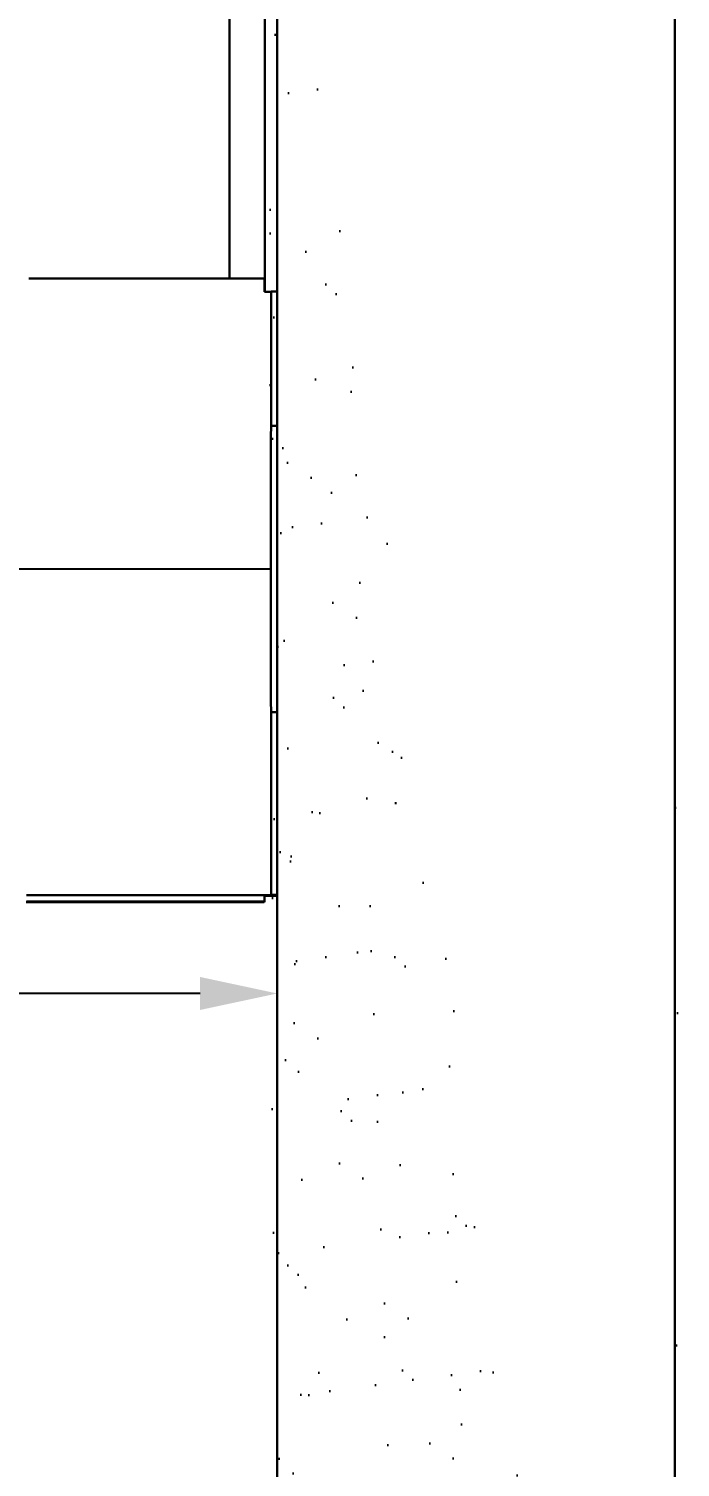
# Model space of a CAD drawing. Header units: millimetres. Extents: x 13935 to 21534, y -198 to 9202.
# Drawn here: x 18423 to 18718, y 1856 to 2509 of the extents above; entities that cross this region are included whole.
import ezdxf

# ---------------------------------------------------------------- set-up
doc = ezdxf.new("R2010")
doc.units = ezdxf.units.MM
doc.header["$LTSCALE"] = 326.7
doc.header["$PDMODE"] = 3
doc.header["$PDSIZE"] = 8
doc.layers.get('0').update_dxf_attribs({"linetype": 'CONTINUOUS'})
doc.layers.get('Defpoints').update_dxf_attribs({"linetype": 'CONTINUOUS'})
doc.styles.get("Standard").update_dxf_attribs({"font": 'calibri.ttf'})
doc.dimstyles.new('DIMSTYLE_1', dxfattribs={"dimtxt": 40, "dimasz": 35, "dimexe": 0.08, "dimexo": 1, "dimgap": 1, "dimtad": 1, "dimdsep": 46, "dimtxsty": 'Standard', "dimblk": '_FILLED', "dimblk1": '_FILLED', "dimblk2": '_FILLED', "dimcen": 0.09, "dimazin": 2, "dimtp": 0.01, "dimtm": 0.01, "dimtfac": 1, "dimtofl": 0, "dimtmove": 0, "dimatfit": 3, "dimldrblk": '_FILLED', "dimfxl": 1, "dimtolj": 1, "dimarcsym": 0})

# ---------------------------------------------------------------- blocks, each defined once
blk = doc.blocks.new('_FILLED')
at = {"color": 0, "linetype": 'ByBlock'}
blk.add_solid([(0, 0), (-1, 0.214), (-1, -0.214)], dxfattribs=at)
blk = doc.blocks.new('*D129')
at = {"color": 0, "linetype": 'Continuous', "lineweight": -2}
for p, q in [((17522.82, 2192.91), (17522.82, 2070.8)), ((18500.44, 2070.88), (17557.82, 2070.88)), ((18535.44, 1353.48), (18535.44, 2070.96))]:
    blk.add_line(p, q, dxfattribs=at)
at = {"layer": 'Defpoints', "color": 0}
for p in [(17522.82, 2193.91), (17522.82, 2070.88), (18535.44, 1352.48)]:
    blk.add_point(p, dxfattribs=at)
at = {"color": 0, "linetype": 'ByBlock', "lineweight": -2, "xscale": 35, "yscale": 35, "zscale": 35, "rotation": 180}
blk.add_blockref('_FILLED', (17522.82, 2070.88), dxfattribs=at)
at = {"color": 0, "linetype": 'ByBlock', "lineweight": -2, "xscale": 35, "yscale": 35, "zscale": 35}
blk.add_blockref('_FILLED', (18535.44, 2070.88), dxfattribs=at)
at = {"color": 0, "lineweight": 30, "insert": (17857.49, 2125.21), "char_height": 40, "attachment_point": 2, "line_spacing_factor": 0.9}
blk.add_mtext('\\A1;\\A1;1010', dxfattribs=at)

msp = doc.modelspace()

# ---------------------------------------------------------------- hatches: boundary and pattern name
at = {"linetype": 'Continuous', "lineweight": 30}
h = msp.add_hatch(dxfattribs=at)
h.set_pattern_fill('AR-SAND', color=0)
h.set_pattern_definition([(37.5, (7166.648, 127.31), (-1.60003, 48.94132), [0, -38.608, 0, -43.18, 0, -41.275]), (7.5, (7166.65, 127.31), (44.95233, 71.6825), [0, -20.828, 0, -34.798, 0, -13.335]), (327.5, (7135.406, 127.31), (79.09924, 0.14372), [0, -12.7, 0, -45.72, 0, -59.69]), (317.5, (7135.406, 127.31), (76.35565, 22.29293), [0, -6.35, 0, -29.972, 0, -34.29])])
edge = h.paths.add_edge_path()
edge.add_line((18535.27441, 1352.47516), (18715.8807, 1352.47516))
edge.add_line((18532.93526, 2651.18516), (18718.3807, 2652.18516))
edge.add_line((18535.27441, 1352.47516), (18530.43526, 2651.68516))
edge.add_line((18715.8807, 2651.68516), (18715.8807, 1352.47516))

# ---------------------------------------------------------------- linework, layer by layer
at = {"color": 0, "linetype": 'Continuous', "lineweight": 30}
for p, q in [((18535.43526, 1352.47516), (18535.43526, 3652.47516)), ((18715.8807, 1352.47516), (18715.8807, 3652.47516)), ((18513.75374, 2395.5737), (18513.7509, 2879.70684)), ((18529.75377, 2389.58244), (18529.75091, 2876.86921)), ((18422.64629, 2395.5737), (18529.58559, 2395.5737)), ((18529.58969, 2392.57371), (18529.58559, 2395.5737)), ((18529.59033, 2389.58243), (18529.58969, 2392.57371)), ((18532.60766, 2389.61443), (18535.43526, 2389.61443)), ((18532.60766, 2389.61443), (18532.61555, 2379.62898)), ((18532.61561, 2333.62903), (18532.61555, 2379.62898)), ((18532.61561, 2333.62903), (18532.61167, 2328.62177)), ((18532.60773, 2328.61449), (18532.6038, 2323.60723)), ((18535.43526, 2328.62177), (18532.61167, 2328.62177)), ((18532.60394, 2203.60735), (18532.6038, 2323.60723)), ((18532.60394, 2203.60735), (18532.60788, 2198.61463)), ((18532.61182, 2198.6219), (18535.43526, 2198.6219)), ((18532.61182, 2198.6219), (18532.61577, 2193.62918)), ((18532.61584, 2125.62925), (18532.61577, 2193.62918)), ((18532.61584, 2125.62925), (18532.60798, 2115.61472)), ((18529.43541, 2112.29623), (18421.43544, 2112.29623)), ((18421.58831, 2112.57836), (18529.58828, 2112.57836)), ((18529.59064, 2115.58272), (18421.59067, 2115.58272)), ((18529.58828, 2112.57836), (18529.43541, 2112.29623)), ((18529.58828, 2115.57836), (18529.58828, 2112.57836)), ((18532.43118, 2115.29506), (18532.62043, 2115.2949)), ((18535.43526, 2115.61472), (18532.60798, 2115.61472))]:
    msp.add_line(p, q, dxfattribs=at)
msp.add_line((18532.60387, 2263.60729), (17522.60387, 2263.60729))
for points, knots in [([(18532.44415, 2389.58545), (18532.30175, 2389.58481), (18531.35048, 2389.58274), (18530.3992, 2389.58243), (18529.59033, 2389.58243)], [0, 0, 0, 0, 0.149691754, 1, 1, 1, 1]), ([(18532.59269, 2389.5868), (18532.58671, 2389.57577), (18532.52096, 2389.60144), (18532.48112, 2389.58561), (18532.44415, 2389.58545)], [0, 0, 0, 0, 0.253395698, 1, 1, 1, 1]), ([(18484.44961, 2112.32241), (18484.43829, 2112.30153), (18484.61919, 2112.34753), (18484.75063, 2112.2998), (18485.15298, 2112.32393), (18485.62569, 2112.31061), (18486.25984, 2112.31307), (18487.33879, 2112.30849), (18488.97135, 2112.30699), (18491.21282, 2112.30388), (18493.77207, 2112.3021), (18496.54912, 2112.30085), (18499.43773, 2112.30046), (18502.32675, 2112.30085), (18505.10521, 2112.3021), (18507.66646, 2112.30388), (18509.91152, 2112.30699), (18511.54555, 2112.30849), (18512.62946, 2112.31306), (18513.26068, 2112.31062), (18513.74887, 2112.32394), (18514.12318, 2112.29972), (18514.31016, 2112.3479), (18514.43792, 2112.30085), (18514.4496, 2112.32241)], [0, 0, 0, 0, 0.002374351, 0.009533829, 0.021419333, 0.037915573, 0.058856343, 0.084052794, 0.146171142, 0.221885755, 0.308291633, 0.402064713, 0.499599116, 0.597148386, 0.690966119, 0.777446318, 0.853262417, 0.915504075, 0.9407687, 0.961780608, 0.978350937, 0.990312107, 0.997548423, 1, 1, 1, 1]), ([(18514.4496, 2112.32241), (18514.46091, 2112.34328), (18514.28001, 2112.29729), (18514.14857, 2112.34502), (18513.74622, 2112.32089), (18513.27351, 2112.3342), (18512.63937, 2112.33175), (18511.56041, 2112.33633), (18509.92785, 2112.33783), (18507.68638, 2112.34094), (18505.12713, 2112.34271), (18502.35008, 2112.34397), (18499.46148, 2112.34435), (18496.57245, 2112.34397), (18493.794, 2112.34271), (18491.23274, 2112.34094), (18488.98768, 2112.33783), (18487.35365, 2112.33633), (18486.26974, 2112.33175), (18485.63852, 2112.3342), (18485.15033, 2112.32088), (18484.77602, 2112.3451), (18484.58904, 2112.29691), (18484.46128, 2112.34396), (18484.44961, 2112.32241)], [0, 0, 0, 0, 0.002374351, 0.009533829, 0.021419333, 0.037915573, 0.058856343, 0.084052794, 0.146171142, 0.221885755, 0.308291633, 0.402064713, 0.499599116, 0.597148386, 0.690966119, 0.777446318, 0.853262417, 0.915504075, 0.9407687, 0.961780608, 0.978350937, 0.990312107, 0.997548423, 1, 1, 1, 1]), ([(18529.58871, 2115.29623), (18529.83613, 2115.29622), (18530.78362, 2115.29609), (18531.73111, 2115.29565), (18532.43118, 2115.29506)], [0, 0, 0, 0, 0.261135417, 1, 1, 1, 1]), ([(18529.59064, 2115.58272), (18529.97343, 2115.58272), (18530.67923, 2115.58536), (18531.5158, 2115.57835), (18532.05029, 2115.59074), (18532.33702, 2115.57089), (18532.48289, 2115.60911), (18532.58376, 2115.57003), (18532.593, 2115.58709)], [0, 0, 0, 0, 0.382490082, 0.706739054, 0.831150202, 0.923617708, 0.980617643, 1, 1, 1, 1]), ([(18532.62043, 2115.2949), (18532.91702, 2115.29463), (18533.78564, 2115.29348), (18534.65428, 2115.29287), (18535.22631, 2115.28977)], [0, 0, 0, 0, 0.341440254, 1, 1, 1, 1])]:
    msp.add_open_spline(points, degree=3, knots=knots, dxfattribs=at)

# ---------------------------------------------------------------- dimensions: what is measured, and where the dimension line sits
dim = msp.add_linear_dim(base=(17522.81887, 2070.87835), p1=(18535.43526, 1352.47516), p2=(17522.81887, 2193.91382), angle=180, text='\\A1;1010', dimstyle='DIMSTYLE_1', override={"dimtxsty": 'Standard'}, dxfattribs=at)
dim.commit()
dim.dimension.update_dxf_attribs({"geometry": '*D129', "text_midpoint": (17857.4853, 2070.87835), "dimtype": 160})

doc.saveas('drawing.dxf')
